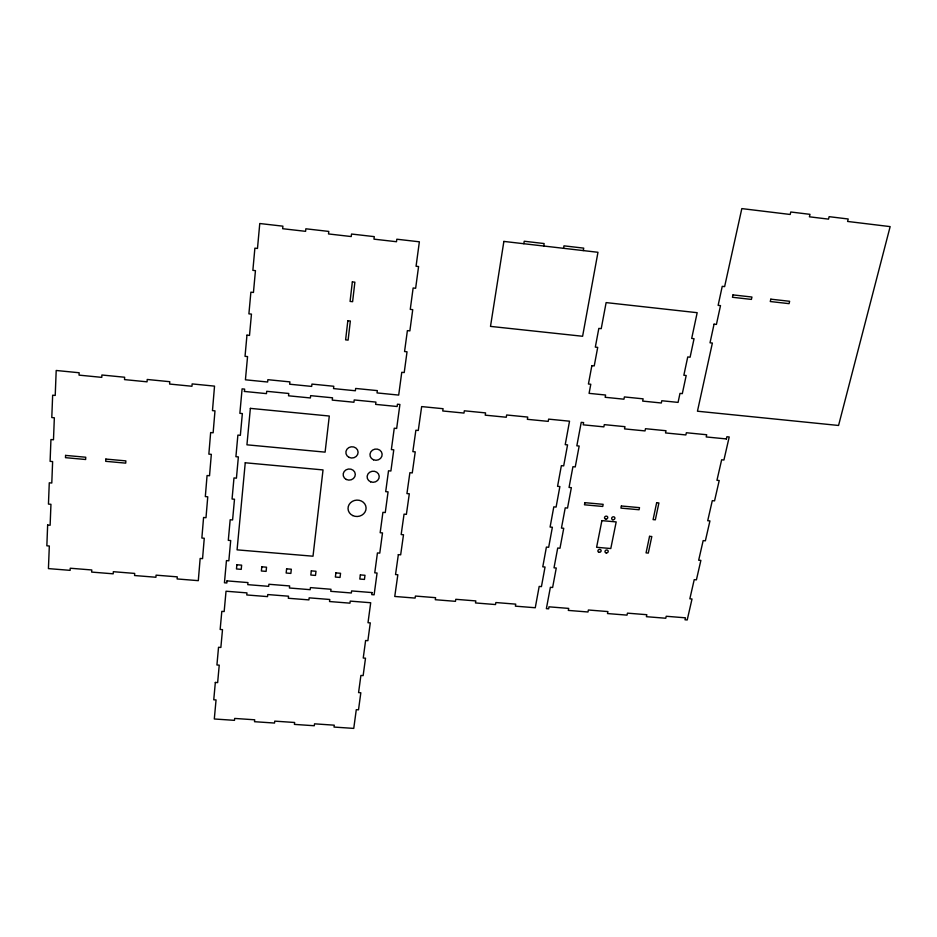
<?xml version="1.0" encoding="UTF-8"?>
<svg xmlns="http://www.w3.org/2000/svg" width="937" height="937" viewBox="0 0 937 937"><rect width="100%" height="100%" fill="white"/><g stroke="black" fill="none" stroke-linecap="round" stroke-linejoin="round"><path stroke-width="1.41" d="M227.047 580.893L226.848 582.978L224.435 582.779L226.449 560.595L228.839 560.794L230.701 540.544L228.3 540.344L230.174 519.754L232.587 519.965L234.496 499.234L232.06 499.023L233.981 477.94L236.429 478.163L238.373 456.916L235.913 456.694L237.881 435.096L240.352 435.33L242.355 413.568L239.872 413.322L242.097 388.867L244.639 389.124L244.428 391.455M372.048 592.582L371.766 594.632L374.121 594.819L377.072 573.022L374.753 572.835L377.435 552.935L379.766 553.123L382.507 532.919L380.164 532.72L382.905 512.34L385.271 512.551L388.07 491.855L385.704 491.644L388.515 470.784L390.893 471.006L393.774 449.819L391.373 449.584L394.254 428.221L396.667 428.455L399.912 404.468L397.44 404.222L397.136 406.506L375.632 404.386L375.924 402.09L354.221 399.947L353.94 402.242L332.26 400.111L332.53 397.803L310.639 395.648L310.393 397.956L288.526 395.801L288.772 393.481L266.705 391.303L266.471 393.622L244.381 391.443M523.842 243.725L524.24 241.242L544.139 243.55L543.729 246.021M563.547 248.305L563.969 245.845L583.716 248.129L583.282 250.589M726.386 438.938L726.889 436.747L729.209 436.97L723.926 460.008L721.654 459.786L716.957 480.306L719.218 480.517L714.544 500.873L712.296 500.663L707.716 520.714L709.941 520.913L705.374 540.813L703.16 540.614L698.674 560.209L700.876 560.396L696.414 579.839L694.223 579.652L689.843 598.813L692.021 598.989L687.208 619.966L684.994 619.79L685.451 617.823L666.219 616.265L665.774 618.244L646.401 616.687L646.835 614.707L627.45 613.149L627.029 615.129L607.504 613.559L607.914 611.568L588.389 609.999L587.991 611.99L568.314 610.409L568.7 608.406L548.988 606.825L548.649 608.827L546.376 608.652L550.37 587.3L552.619 587.487L556.273 568.009L554.013 567.822L557.714 548.028L559.986 548.227L563.734 528.292L561.45 528.093L565.234 507.842L567.529 508.053L571.359 487.65L569.052 487.439L572.929 466.708L575.248 466.931L579.171 446.035L576.841 445.813L581.233 422.353L583.622 422.587L583.201 424.824L603.861 426.862L604.295 424.637L624.979 426.675L624.534 428.9L645.031 430.915L645.488 428.701L666.008 430.727L665.539 432.941L685.872 434.944L686.352 432.742L706.697 434.745L706.217 436.947L726.433 438.938M227 580.881L247.965 582.58L247.755 584.653L268.673 586.339L268.896 584.266L289.65 585.941L289.416 588.003L310.17 589.678L310.416 587.604L331.007 589.268L330.761 591.329L351.352 592.98L351.609 590.931L372.094 592.582M47.646 525.025L46.85 545.803L49.321 546.002L48.431 568.607L70.134 570.352L70.24 568.232L91.779 569.965L91.662 572.085L113.201 573.819L113.33 571.699L134.694 573.421L134.565 575.529L155.929 577.251L156.069 575.154L177.269 576.852L177.116 578.949L198.304 580.659L200.155 558.44L202.556 558.639L204.266 538.248L201.865 538.049L203.575 517.482L205.999 517.692L207.756 496.809L205.32 496.587L207.065 475.527L209.525 475.75L211.329 454.351L208.857 454.129L210.649 432.554L213.132 432.789L214.983 410.863L212.476 410.617L214.526 386.126L192.144 383.912L191.968 386.255L169.609 384.053L169.773 381.699L147.214 379.473L147.062 381.827L124.516 379.602L124.656 377.248L101.899 374.999L101.782 377.365L79.036 375.128L79.153 372.75L56.197 370.478L55.224 395.449L52.648 395.203L51.793 417.551L54.346 417.797L53.479 439.781L50.938 439.547L50.106 461.344L52.624 461.578L51.793 483.023L49.274 482.801L48.455 504.083L50.949 504.305L50.129 525.235L47.646 525.025M65.578 455.405L65.485 457.666L85.642 459.505L85.747 457.233L65.578 455.405M105.846 459.071L105.717 461.32L125.722 463.136L125.863 460.887L105.846 459.071M215.334 682.441L213.753 699.787L216.049 699.939L214.304 718.984L234.484 720.342L234.672 718.433L254.712 719.792L254.513 721.701L274.541 723.048L274.752 721.139L294.64 722.486L294.417 724.395L314.293 725.742L314.527 723.832L334.263 725.179L334.017 727.065L353.753 728.4L356.283 709.672L358.508 709.824L360.827 692.771L358.578 692.607L360.897 675.448L363.146 675.612L365.512 658.196L363.24 658.032L365.606 640.51L367.878 640.674L370.291 622.894L368.007 622.718L370.701 602.749L350.239 601.109L349.969 603.159L329.531 601.531L329.777 599.481L309.151 597.841L308.917 599.891L288.315 598.263L288.537 596.201L267.748 594.55L267.537 596.611L246.771 594.96L246.97 592.887L226.028 591.224L224.166 611.545L221.811 611.357L220.16 629.453L222.502 629.629L220.863 647.455L218.532 647.28L216.927 664.989L219.235 665.153L217.642 682.604L215.334 682.441M246.958 335.165L245.037 356.329L247.555 356.587L245.424 379.801L267.642 382.015L267.865 379.684L289.908 381.886L289.662 384.217L311.681 386.407L311.939 384.088L333.795 386.267L333.525 388.586L355.369 390.764L355.65 388.457L377.33 390.612L377.037 392.919L398.693 395.086L401.762 372.305L404.222 372.551L407.033 351.797L404.561 351.539L407.384 330.632L409.867 330.89L412.737 309.655L410.254 309.386L413.135 287.987L415.641 288.268L418.581 266.53L416.063 266.249L419.366 241.805L396.82 239.216L396.492 241.723L373.968 239.146L374.273 236.639L351.527 234.027L351.234 236.546L328.512 233.945L328.793 231.427L305.849 228.792L305.591 231.334L282.658 228.71L282.904 226.168L259.772 223.521L257.476 248.457L254.887 248.164L252.861 270.348L255.45 270.641L253.447 292.461L250.882 292.18L248.902 313.848L251.456 314.118L249.5 335.434L246.958 335.165M245.248 462.773L237.073 549.855L313.005 556.203L323.031 469.917L245.248 462.773M250.355 408.368L246.935 444.817L325.104 452.138L329.297 416.028L250.355 408.368M236.874 564.753L236.475 568.958L241.231 569.356L241.629 565.152L236.874 564.753M261.798 566.803L261.376 570.996L266.108 571.383L266.53 567.201L261.798 566.803M286.605 568.841L286.16 573.022L290.857 573.409L291.325 569.227L286.605 568.841M311.307 570.879L310.815 575.049L315.5 575.423L315.992 571.265L311.307 570.879M347.838 320.747L345.612 339.862L348.107 340.119L350.344 321.004L347.838 320.747M352.347 281.896L350.075 301.421L352.605 301.691L354.877 282.178L352.347 281.896M335.879 572.894L335.364 577.051L340.026 577.438L340.553 573.28L335.879 572.894M360.347 574.908L359.808 579.054L364.446 579.429L364.997 575.283L360.347 574.908M398.342 554.634L395.531 574.568L397.838 574.756L394.758 596.459L415.103 598.087L415.407 596.049L435.6 597.677L435.283 599.715L455.464 601.331L455.792 599.305L475.82 600.922L475.492 602.948L495.521 604.552L495.86 602.538L515.748 604.142L515.385 606.157L535.261 607.75L539.185 586.421L541.434 586.609L545.041 567.026L542.781 566.826L546.4 547.091L548.672 547.29L552.373 527.25L550.089 527.051L553.802 506.858L556.098 507.058L559.881 486.549L557.562 486.338L561.368 465.654L563.687 465.876L567.564 444.876L565.222 444.653L569.532 421.193L548.625 419.132L548.227 421.369L527.344 419.319L527.73 417.07L506.648 414.986L506.273 417.234L485.214 415.161L485.577 412.901L464.33 410.804L463.979 413.065L442.744 410.98L443.084 408.708L421.662 406.588L418.277 430.47L415.876 430.235L412.854 451.634L415.243 451.868L412.268 472.916L409.891 472.693L406.939 493.588L409.305 493.799L406.389 514.354L404.046 514.144L401.165 534.547L403.507 534.758L400.661 554.833L398.342 554.634M503.872 241.418L490.496 326.392L582.603 336.266L597.97 252.287L503.872 241.418M591.856 365.664L588.424 384.006L590.79 384.252L589.08 393.353L605.595 395.027L605.161 397.288L623.948 399.197L624.393 396.937L643.133 398.846L642.665 401.095L661.323 402.992L661.791 400.743L678.072 402.395L679.981 393.399L682.312 393.634L686.189 375.503L683.846 375.268L687.746 356.95L690.101 357.196L694.048 338.702L691.693 338.444L697.175 312.689L606.122 302.604L601.226 328.664L598.825 328.407L595.323 347.123L597.712 347.381L594.234 365.91L591.856 365.664M584.887 502.665L584.477 504.797L602.737 506.46L603.159 504.329L584.887 502.665M601.894 520.632L596.6 547.29L610.795 548.532L616.183 521.909L601.894 520.632M621.372 505.992L620.938 508.112L639.069 509.751L639.514 507.643L621.372 505.992M649.552 536.339L646.062 552.889L648.299 553.088L651.801 536.526L649.552 536.339M656.65 502.736L653.089 519.613L655.338 519.812L658.91 502.935L656.65 502.736M714.053 324.179L710.023 342.801L712.378 343.047L697.456 411.214L838.556 425.468L890.15 226.613L847.587 221.448L848.196 218.989L829.128 216.67L828.531 219.129L809.404 216.81L809.99 214.339L790.769 211.996L790.196 214.468L741.823 208.6L724.629 286.605L722.24 286.335L718.129 305.357L720.506 305.614L716.418 324.425L714.053 324.179M732.992 294.897L732.465 297.275L751.404 299.407L751.942 297.041L732.992 294.897M770.823 299.172L770.273 301.527L789.071 303.647L789.633 301.292L770.823 299.172M605.794 519.121A1.663 1.476 -22.6 0 0 607.68 517.048A1.663 1.476 -22.6 0 0 604.915 516.732A1.663 1.476 -22.6 0 0 605.794 519.121M612.939 519.766A1.663 1.464 -23 0 0 614.836 517.692A1.663 1.464 -23 0 0 612.072 517.376A1.663 1.464 -23 0 0 612.939 519.766M606.262 552.935A1.64 1.441 -21.5 0 0 608.136 550.886A1.64 1.441 -21.5 0 0 605.384 550.593A1.64 1.441 -21.5 0 0 606.262 552.935M599.176 552.315A1.64 1.441 -21.1 0 0 601.05 550.277A1.64 1.441 -21.1 0 0 598.298 549.972A1.64 1.441 -21.1 0 0 599.176 552.315M352.745 515.573A9.03 8.187 -5.3 0 0 366.086 507.948A9.03 8.187 -5.3 0 0 352.347 501.389A9.03 8.187 -5.3 0 0 352.745 515.573M373.512 459.809A6.102 5.622 -6.8 0 0 382.132 454.023A6.102 5.622 -6.8 0 0 372.539 450.111A6.102 5.622 -6.8 0 0 373.512 459.809M349.056 457.385A6.126 5.645 -4.4 0 0 358.098 452.161A6.126 5.645 -4.4 0 0 348.775 447.617A6.126 5.645 -4.4 0 0 349.056 457.385M370.642 481.841A6.067 5.552 -6.5 0 0 379.204 476.113A6.067 5.552 -6.5 0 0 369.67 472.271A6.067 5.552 -6.5 0 0 370.642 481.841M346.339 479.486A6.09 5.575 -4.4 0 0 355.31 474.309A6.09 5.575 -4.4 0 0 346.046 469.835A6.09 5.575 -4.4 0 0 346.339 479.486"/></g></svg>
